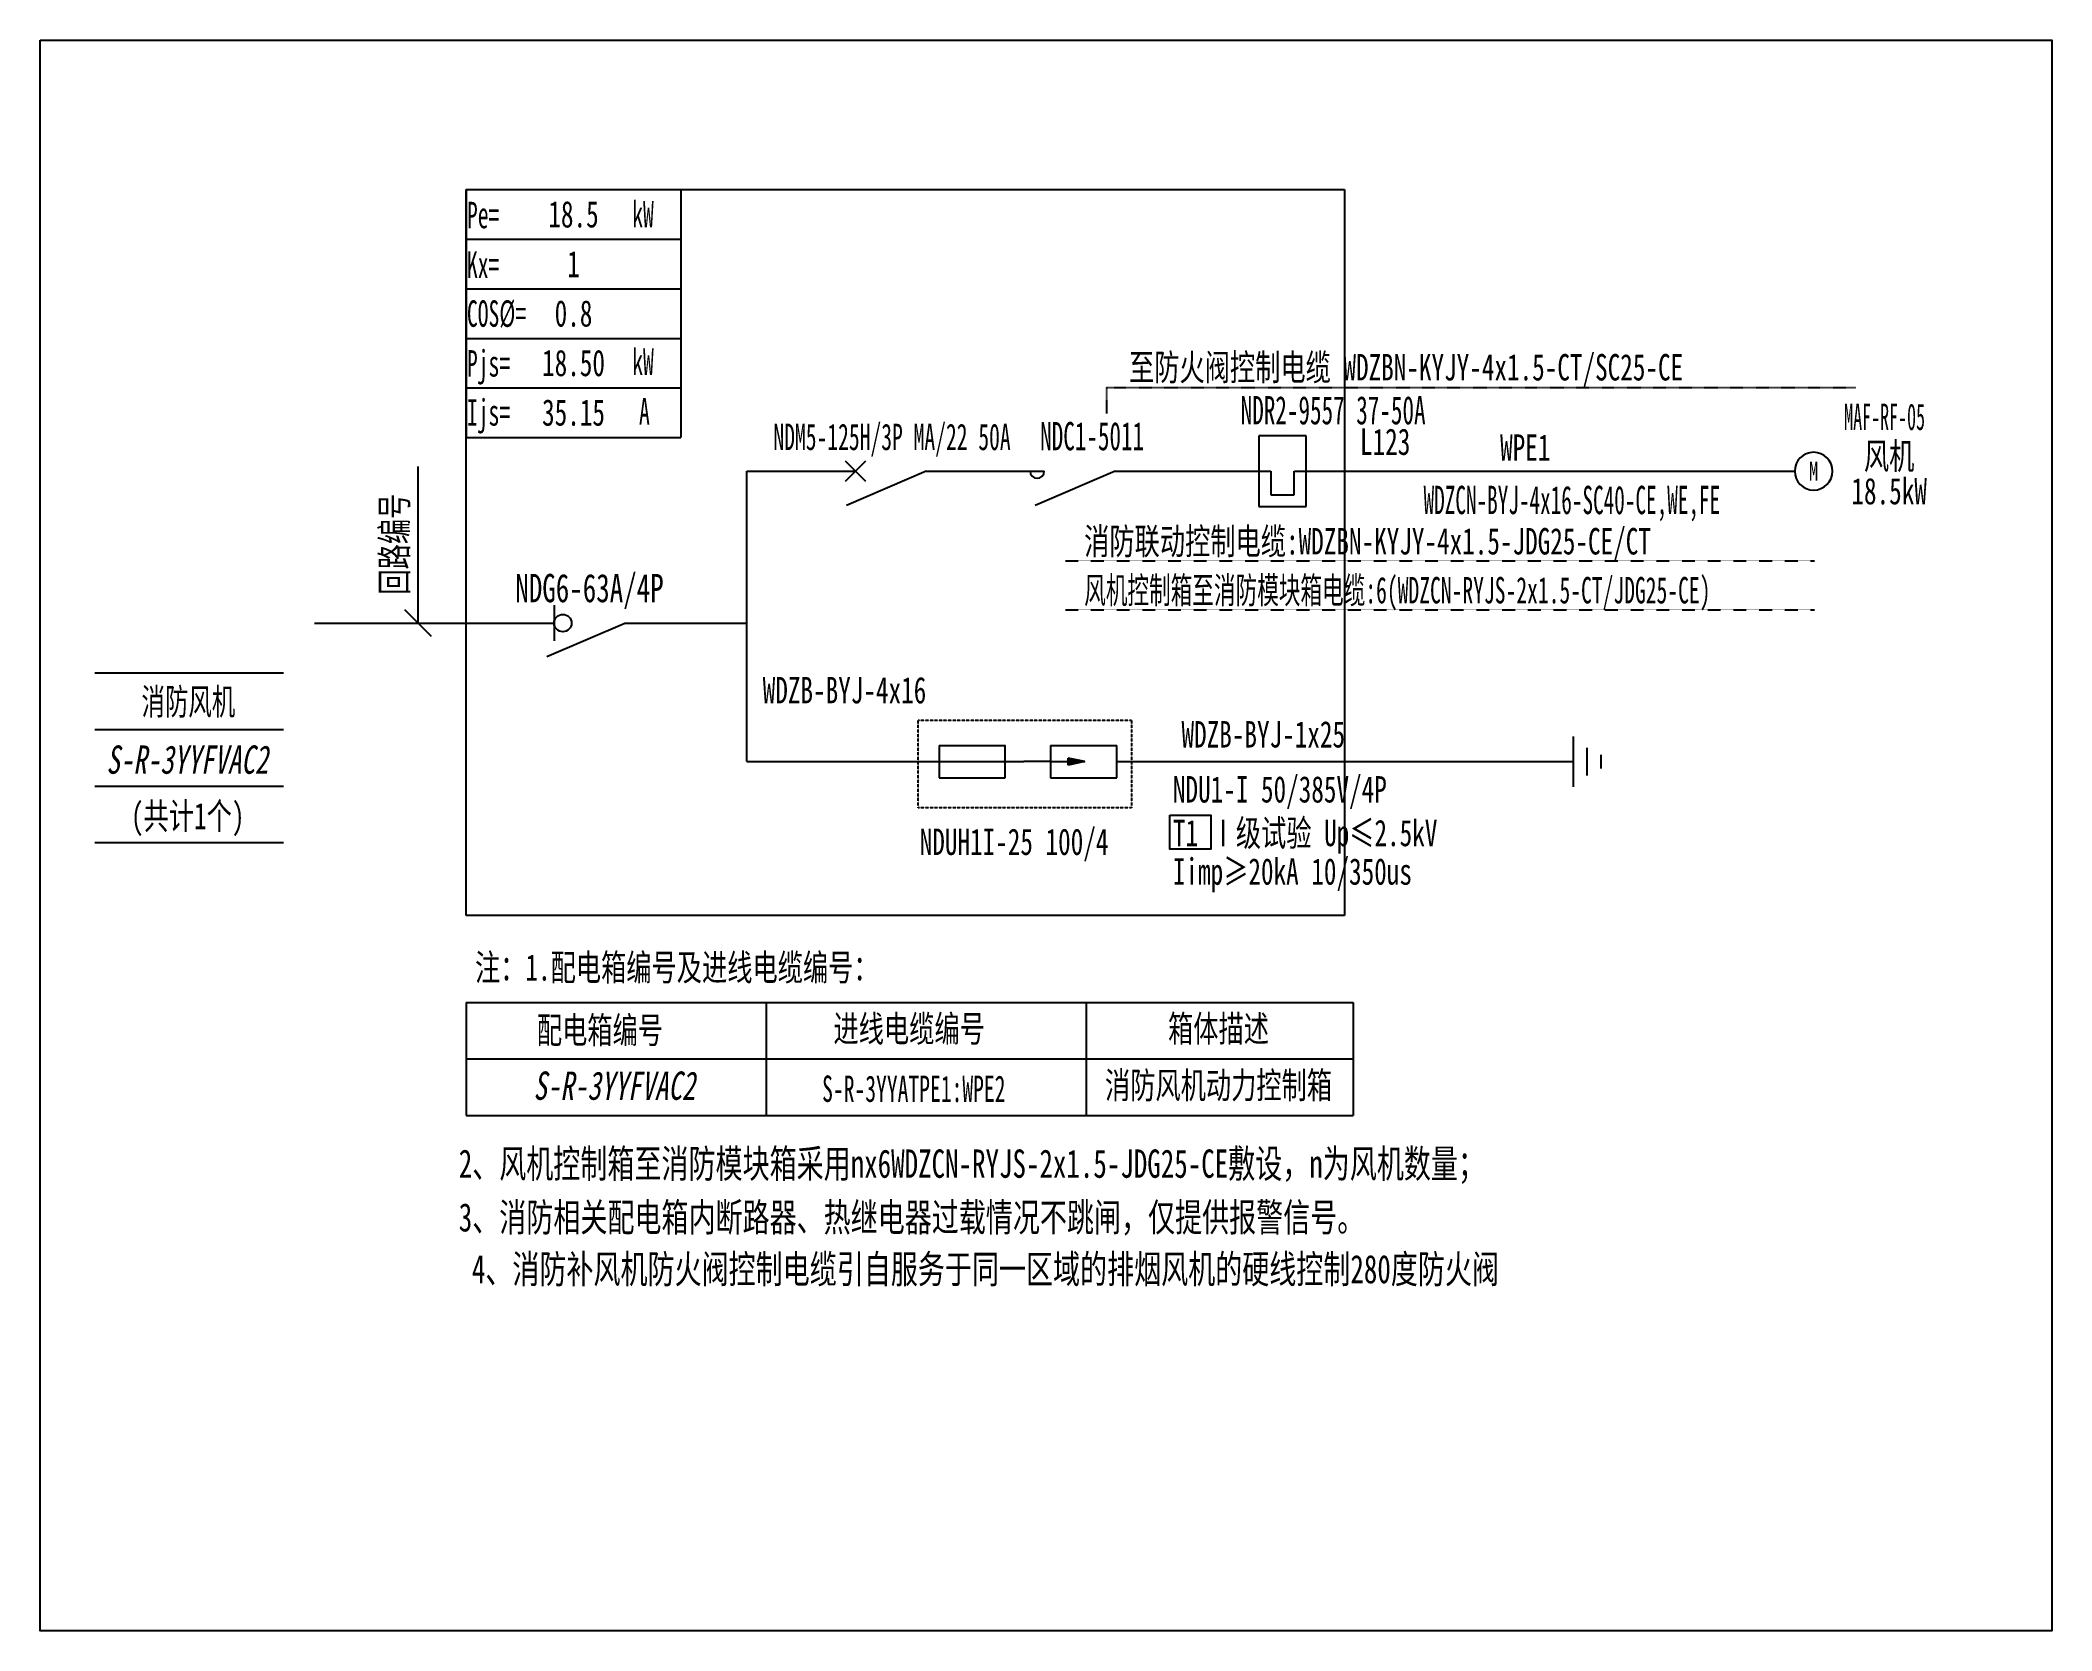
# Model space of a CAD drawing. Extents: x 312978 to 315408, y 280616 to 282536.
import ezdxf
from ezdxf.enums import TextEntityAlignment as Align

# ---------------------------------------------------------------- set-up
doc = ezdxf.new("R2010")
doc.units = 0
doc.header["$MEASUREMENT"] = 0
for name, pattern in [('DASHDOT', [1, 0.5, -0.25, 0, -0.25]), ('DASHED', [0.75, 0.5, -0.25]), ('DASHED2', [0.375, 0.25, -0.125])]:
    doc.linetypes.add(name, pattern=pattern)
for name, color, linetype in [('D_E_Eqpm(强电设备)', 100, 'Continuous'), ('D_E_Eqpm（强电设备）', 100, 'Continuous'), ('D_E_Text(强电文字)', 51, 'Continuous'), ('D_E_Text（强电文字）', 51, 'Continuous'), ('D_E_Wire(强电线缆)', 10, 'Continuous'), ('D_E_Wire（强电线缆）', 10, 'Continuous'), ('D_T_TableDim（表格尺寸）', 255, 'Continuous'), ('系统图', 220, 'Continuous')]:
    doc.layers.add(name, color=color, linetype=linetype)
doc.styles.add('$1$电气', font='', dxfattribs={"width": 0.7})
doc.styles.add('$1$电气箱', font='simhei.ttf', dxfattribs={"width": 0.8, "oblique": 10})
doc.styles.add('$3$电气', font='', dxfattribs={"width": 0.7})
doc.styles.add('电气', font='', dxfattribs={"width": 0.7})
doc.styles.add('电气箱', font='simhei.ttf', dxfattribs={"width": 0.8, "oblique": 10})
doc.styles.get('$1$电气').set_extended_font_data('SimSun')
doc.styles.get('$3$电气').set_extended_font_data('SimSun')
doc.styles.get('电气').set_extended_font_data('SimSun')

# ---------------------------------------------------------------- blocks, each defined once
blk = doc.blocks.new('A$C70CE04DF')
at = {"layer": 'D_E_Wire（强电线缆）', "linetype": 'DASHDOT', "ltscale": 0.5}
blk.add_line((0, 0), (7936, 0), dxfattribs=at)
at = {"layer": 'D_E_Text（强电文字）', "style": '电气', "width": 0.6}
blk.add_text('风机控制箱至消防模块箱电缆:6(WDZCN-RYJS-2x1.5-CT/JDG25-CE)', height=280, dxfattribs=at).set_placement((198, 68))
blk = doc.blocks.new('1')
at = {"layer": 'D_E_Eqpm(强电设备)'}
for p, q in [((-314387, 61832), (-314387, 61082)), ((-313887, 61832), (-314387, 61832)), ((-313887, 61082), (-313887, 61832)), ((-314262, 61457), (-314262, 61207)), ((-314012, 61207), (-314012, 61457)), ((-314262, 61207), (-314012, 61207)), ((-314387, 61082), (-313887, 61082))]:
    blk.add_line(p, q, dxfattribs=at)
blk = doc.blocks.new('电机')
at = {"layer": 'D_E_Eqpm（强电设备）'}
for start, end in [(90, 180), (180, 270), (0, 90), (270, 0)]:
    blk.add_arc((0, 0), 200, start, end, dxfattribs=at)
at = {"layer": 'D_E_Eqpm（强电设备）', "color": 51, "style": '电气', "width": 0.7}
blk.add_text('M', height=200, dxfattribs=at).set_placement((0, 0), align=Align.MIDDLE)
blk = doc.blocks.new('A$C670F4C17')
at = {"layer": 'D_E_Wire（强电线缆）', "linetype": 'DASHDOT', "ltscale": 0.5}
blk.add_line((0, 0), (7936, 0), dxfattribs=at)
at = {"layer": 'D_E_Text（强电文字）', "style": '电气', "width": 0.7}
blk.add_text('消防联动控制电缆:WDZBN-KYJY-4x1.5-JDG25-CE/CT', height=280, dxfattribs=at).set_placement((198, 68))

msp = doc.modelspace()

# ---------------------------------------------------------------- linework, layer by layer
at = {"linetype": 'DASHED'}
for p, q in [((313492.4, 282356.2), (314553.3, 282356.2)), ((313492.4, 281479.8), (313492.4, 282356.2)), ((314553.3, 282356.2), (314553.3, 281479.8)), ((314553.3, 281479.8), (313492.4, 281479.8))]:
    msp.add_line(p, q, dxfattribs=at)
at = {"linetype": 'DASHED2'}
msp.add_lwpolyline([(314038.4, 281715.9), (314295.9, 281715.9), (314295.9, 281609.9), (314038.4, 281609.9)], close=True, dxfattribs=at)
at = {"layer": 'D_E_Eqpm(强电设备)', "color": 100}
for p, q in [((313950.6, 282004.2), (313974.7, 282028.4)), ((313974.7, 282004.2), (313950.6, 282028.4)), ((313974.7, 282028.4), (313950.6, 282004.2)), ((313950.6, 282028.4), (313974.7, 282004.2)), ((314048.1, 282016.3), (313951.6, 281974.9)), ((314276.1, 282016.3), (314179.6, 281974.9))]:
    msp.add_line(p, q, dxfattribs=at)
at = {"layer": 'D_E_Eqpm(强电设备)'}
for p, q in [((314063.6, 281685.1), (314143.7, 281685.1)), ((314063.6, 281685.1), (314063.6, 281646.3)), ((314143.5, 281646.3), (314143.5, 281685.1)), ((314198.2, 281685.1), (314278.3, 281685.1)), ((314198.2, 281685.1), (314198.2, 281646.3)), ((314278.1, 281646.3), (314278.1, 281685.1)), ((314198.2, 281665.7), (314165.8, 281665.7)), ((314198.2, 281665.7), (314239.7, 281665.7)), ((314239.7, 281665.7), (314219.6, 281669.8)), ((314219.6, 281661.6), (314219.6, 281669.8)), ((314239.7, 281665.7), (314219.6, 281661.6)), ((314063.6, 281646.3), (314143.5, 281646.3)), ((314198.2, 281646.3), (314278.1, 281646.3))]:
    msp.add_line(p, q, dxfattribs=at)
at = {"layer": 'D_E_Eqpm(强电设备)', "color": 100}
msp.add_arc((314182.1, 282016.3), 8.55, 180, 0, dxfattribs=at)
at = {"layer": 'D_E_Eqpm(强电设备)'}
msp.add_solid([(314219.6, 281661.6), (314239.7, 281665.7), (314219.6, 281669.8)], dxfattribs=at)
at = {"layer": 'D_E_Eqpm（强电设备）'}
msp.add_line((313598.7, 281854.6), (313598.7, 281811.3), dxfattribs=at)
at = {"layer": 'D_E_Eqpm（强电设备）', "color": 100}
msp.add_line((313589.9, 281792.5), (313684.1, 281832.9), dxfattribs=at)
at = {"layer": 'D_E_Eqpm（强电设备）'}
msp.add_circle((313609.2, 281832.9), 10.5, dxfattribs=at)
at = {"layer": 'D_E_Text（强电文字）'}
for p, q in [((313492.4, 282356.2), (313751.7, 282356.2)), ((313492.4, 282356.2), (313492.4, 282056.9)), ((313751.7, 282356.2), (313751.7, 282056.9)), ((313492.4, 282296.3), (313751.7, 282296.3)), ((313492.4, 282236.5), (313751.7, 282236.5)), ((313492.4, 282176.6), (313751.7, 282176.6)), ((313492.4, 282116.8), (313751.7, 282116.8)), ((313492.4, 282056.9), (313751.7, 282056.9)), ((313434.5, 281832.9), (313434.5, 282022.1)), ((313450.6, 281816.8), (313418.4, 281849.1))]:
    msp.add_line(p, q, dxfattribs=at)
msp.add_lwpolyline([(314342.4, 281600.9), (314392, 281600.9), (314392, 281560.1), (314342.4, 281560.1)], close=True, dxfattribs=at)
at = {"layer": 'D_E_Wire(强电线缆)', "color": 10}
for p, q in [((313831.4, 282016.3), (313962.7, 282016.3)), ((314048.1, 282016.3), (314190.6, 282016.3)), ((314276.1, 282016.3), (314464.2, 282016.3)), ((314492.7, 282016.3), (315097.1, 282016.3))]:
    msp.add_line(p, q, dxfattribs=at)
at = {"layer": 'D_E_Wire（强电线缆）', "linetype": 'DASHDOT', "ltscale": 0.5}
for q in [(315170.5, 282117.2), (314265.9, 282085.8)]:
    msp.add_line((314265.9, 282117.2), q, dxfattribs=at)
at = {"layer": 'D_E_Wire（强电线缆）'}
for p, q in [((313831.4, 281665.7), (313831.4, 282016.3)), ((313309.1, 281832.9), (313598.7, 281832.9)), ((313684.1, 281832.9), (313831.4, 281832.9)), ((314829.9, 281635.3), (314829.9, 281696.2)), ((314846.5, 281649.1), (314846.5, 281682.4)), ((313831.4, 281665.7), (314165.8, 281665.7)), ((314278.1, 281665.7), (314829.9, 281665.7)), ((314863.1, 281657.3), (314863.1, 281674))]:
    msp.add_line(p, q, dxfattribs=at)
at = {"layer": 'D_T_TableDim（表格尺寸）', "color": 255}
for p, q in [((313043.8, 281773), (313271.8, 281773)), ((313043.8, 281704.6), (313271.8, 281704.6)), ((313043.8, 281636.2), (313271.8, 281636.2)), ((313043.8, 281636.2), (313271.8, 281636.2)), ((313043.8, 281636.2), (313271.8, 281636.2)), ((313043.8, 281636.2), (313271.8, 281636.2)), ((313043.8, 281636.2), (313271.8, 281636.2)), ((313043.8, 281567.9), (313271.8, 281567.9))]:
    msp.add_line(p, q, dxfattribs=at)
at = {"layer": 'D_T_TableDim（表格尺寸）', "ltscale": 3.5}
for p, q in [((313492.4, 281375.1), (314563.7, 281375.1)), ((313492.4, 281375.1), (313492.4, 281238.3)), ((313854.6, 281375.1), (313854.6, 281238.3)), ((314241.3, 281375.1), (314241.3, 281238.3)), ((314563.7, 281375.1), (314563.7, 281238.3)), ((313492.4, 281306.7), (314563.7, 281306.7)), ((313492.4, 281306.7), (314563.7, 281306.7)), ((313854.6, 281306.7), (313854.6, 281238.3)), ((314241.3, 281306.7), (314241.3, 281238.3)), ((313492.4, 281238.3), (314563.7, 281238.3))]:
    msp.add_line(p, q, dxfattribs=at)
at = {"layer": '系统图', "ltscale": 9973.992009}
msp.add_lwpolyline([(312978, 282536.5), (315407.5, 282536.5), (315407.5, 280616.5), (312978, 280616.5)], close=True, dxfattribs=at)

# ---------------------------------------------------------------- block references
at = {"layer": 'D_E_Eqpm(强电设备)', "color": 100, "xscale": 0.1139832797001622, "yscale": 0.1139832797001622, "zscale": 0.1139832797001622}
msp.add_blockref('1', (350284.8, 275011.2), dxfattribs=at)
at = {"layer": 'D_E_Eqpm（强电设备）', "xscale": 0.1139832797001622, "yscale": 0.1139832797001622, "zscale": 0.1139832797001622}
msp.add_blockref('电机', (315119.9, 282016.3), dxfattribs=at)
at = {"layer": 'D_E_Wire（强电线缆）', "xscale": 0.1139832797001622, "yscale": 0.1139832797001622, "zscale": 0.1139832797001622}
for name, p in [('A$C670F4C17', (314216.3, 281908)), ('A$C70CE04DF', (314216.3, 281848.9))]:
    msp.add_blockref(name, p, dxfattribs=at)

# ---------------------------------------------------------------- texts
at = {"layer": 'D_E_Text(强电文字)', "color": 51, "style": '电气', "width": 0.6}
for s, height, p in [('NDR2-9557 37-50A', 34.195, (314427.9, 282072.8)), ('NDC1-5011', 34.19, (314185.7, 282041.5))]:
    msp.add_text(s, height=height, dxfattribs=at).set_placement(p)
at = {"layer": 'D_E_Text(强电文字)', "color": 1, "style": '电气', "width": 0.55}
msp.add_text('WDZCN-BYJ-4x16-SC40-CE,WE,FE', height=34.195, dxfattribs=at).set_placement((314827.9, 281977.4), align=Align.MIDDLE)
at = {"layer": 'D_E_Text(强电文字)', "color": 51, "style": '$3$电气', "width": 0.7}
msp.add_text('NDG6-63A/4P', height=34.195, dxfattribs=at).set_placement((313641.4, 281858.1), align=Align.CENTER)
at = {"layer": 'D_E_Text(强电文字)', "style": '电气', "width": 0.7}
for s, p in [('WDZB-BYJ-4x16', (313850.6, 281736)), ('WDZB-BYJ-1x25', (314356.4, 281682.7)), ('T1 Ⅰ级试验 Up≤2.5kV ', (314346, 281563.6)), ('Iimp≥20kA 10/350us', (314346, 281517.1))]:
    msp.add_text(s, height=31.915, dxfattribs=at).set_placement(p)
at = {"layer": 'D_E_Text(强电文字)', "color": 51, "true_color": 0xffff7f, "style": '电气', "width": 0.7}
msp.add_text('NDU1-I 50/385V/4P', height=31.915, dxfattribs=at).set_placement((314346, 281616.3))
at = {"layer": 'D_E_Text（强电文字）', "linetype": 'Continuous', "style": '电气', "width": 0.6}
for s, height, p in [('Pe=', 31.92, (313493.4, 282309.6)), ('kW', 31.92, (313693, 282310.7)), ('Kx=', 31.92, (313493.4, 282249.6)), ('COS%%C=', 31.92, (313493.4, 282190.6)), ('Pjs=', 31.92, (313493.4, 282130.5)), ('kW', 31.92, (313693, 282132.5)), ('Ijs=', 31.92, (313493.4, 282071.3)), ('A', 31.9, (313701.2, 282072.6))]:
    msp.add_text(s, height=height, dxfattribs=at).set_placement(p)
at = {"layer": 'D_E_Text（强电文字）', "style": '电气', "width": 0.7}
for s, height, p in [('至防火阀控制电缆 WDZBN-KYJY-4x1.5-CT/SC25-CE ', 31.915, (314293, 282125.8)), ('L123', 31.92, (314572, 282035.9)), ('注：1.配电箱编号及进线电缆编号：', 31.915, (313503.1, 281401.3)), (' 2、风机控制箱至消防模块箱采用nx6WDZCN-RYJS-2x1.5-JDG25-CE敷设，n为风机数量；', 34.195, (313467.2, 281163.3)), (' 3、消防相关配电箱内断路器、热继电器过载情况不跳闸，仅提供报警信号。', 34.195, (313467.2, 281098.5)), ('4、消防补风机防火阀控制电缆引自服务于同一区域的排烟风机的硬线控制280度防火阀', 34.195, (313499.3, 281036))]:
    msp.add_text(s, height=height, dxfattribs=at).set_placement(p)
at = {"layer": 'D_E_Text（强电文字）', "color": 51, "style": '电气', "width": 0.5}
msp.add_text('MAF-RF-05', height=31.92, dxfattribs=at).set_placement((315205.6, 282066), align=Align.CENTER)
at = {"layer": 'D_E_Text（强电文字）'}
for s, height, style, width, p in [('NDM5-125H/3P MA/22 50A', 31.915, '电气', 0.6, (314006.8, 282055.1)), ('风机', 31.92, '电气', 0.7, (315211.1, 282035.1)), ('18.5kW', 31.92, '电气', 0.7, (315211.1, 281992.7)), ('消防风机', 31.92, '$1$电气', 0.65, (313156.9, 281738.7)), ('配电箱编号', 31.92, '电气', 0.7, (313654, 281342.3)), ('进线电缆编号', 31.92, '电气', 0.7, (314027.5, 281344)), ('箱体描述', 31.92, '电气', 0.7, (314401.1, 281344)), ('消防风机动力控制箱', 31.92, '电气', 0.7, (314401.1, 281275.6)), ('S-R-3YYATPE1:WPE2', 31.915, '电气', 0.6, (314033.1, 281270.8))]:
    msp.add_text(s, height=height, dxfattribs=dict(at, style=style, width=width)).set_placement(p, align=Align.MIDDLE)
at = {"layer": 'D_E_Text（强电文字）', "color": 51, "style": '电气', "width": 0.7}
msp.add_text('WPE1', height=31.92, dxfattribs=at).set_placement((314741.2, 282028.9))
at = {"layer": 'D_E_Text（强电文字）', "style": '$3$电气', "width": 0.7}
msp.add_text('回路编号', height=31.92, rotation=90, dxfattribs=at).set_placement((313421.6, 281867.3))
at = {"layer": 'D_E_Text（强电文字）', "oblique": 10, "width": 0.7}
for style, p in [('$1$电气箱', (313155.6, 281668.1)), ('电气箱', (313671.4, 281274.5))]:
    msp.add_text('S-R-3YYFVAC2', height=34.195, dxfattribs=dict(at, style=style)).set_placement(p, align=Align.MIDDLE)
at = {"layer": 'D_E_Text（强电文字）', "style": '$1$电气', "width": 0.7}
msp.add_text('(共计1个)', height=31.92, dxfattribs=at).set_placement((313156.1, 281584.1), align=Align.CENTER)
at = {"layer": 'D_E_Text（强电文字）', "color": 51, "true_color": 0xffff7f, "style": '电气', "width": 0.7}
msp.add_text('NDUH1I-25 100/4', height=31.915, dxfattribs=at).set_placement((314040.2, 281553))
at = {"layer": 'D_E_Text（强电文字）', "width": 259.288, "attachment_point": 5, "style": '电气'}
for s, insert, char_height in [('18.5', (313622.1, 282326.2), 31.92), ('1', (313622.1, 282266.4), 31.9), ('0.8', (313622.1, 282206.5), 31.92), ('{\\C200;18.50}', (313622.1, 282146.7), 31.915), ('{\\C200;35.15}', (313622.1, 282086.9), 31.915)]:
    msp.add_mtext(s, dxfattribs=dict(at, insert=insert, char_height=char_height))

doc.saveas('drawing.dxf')
